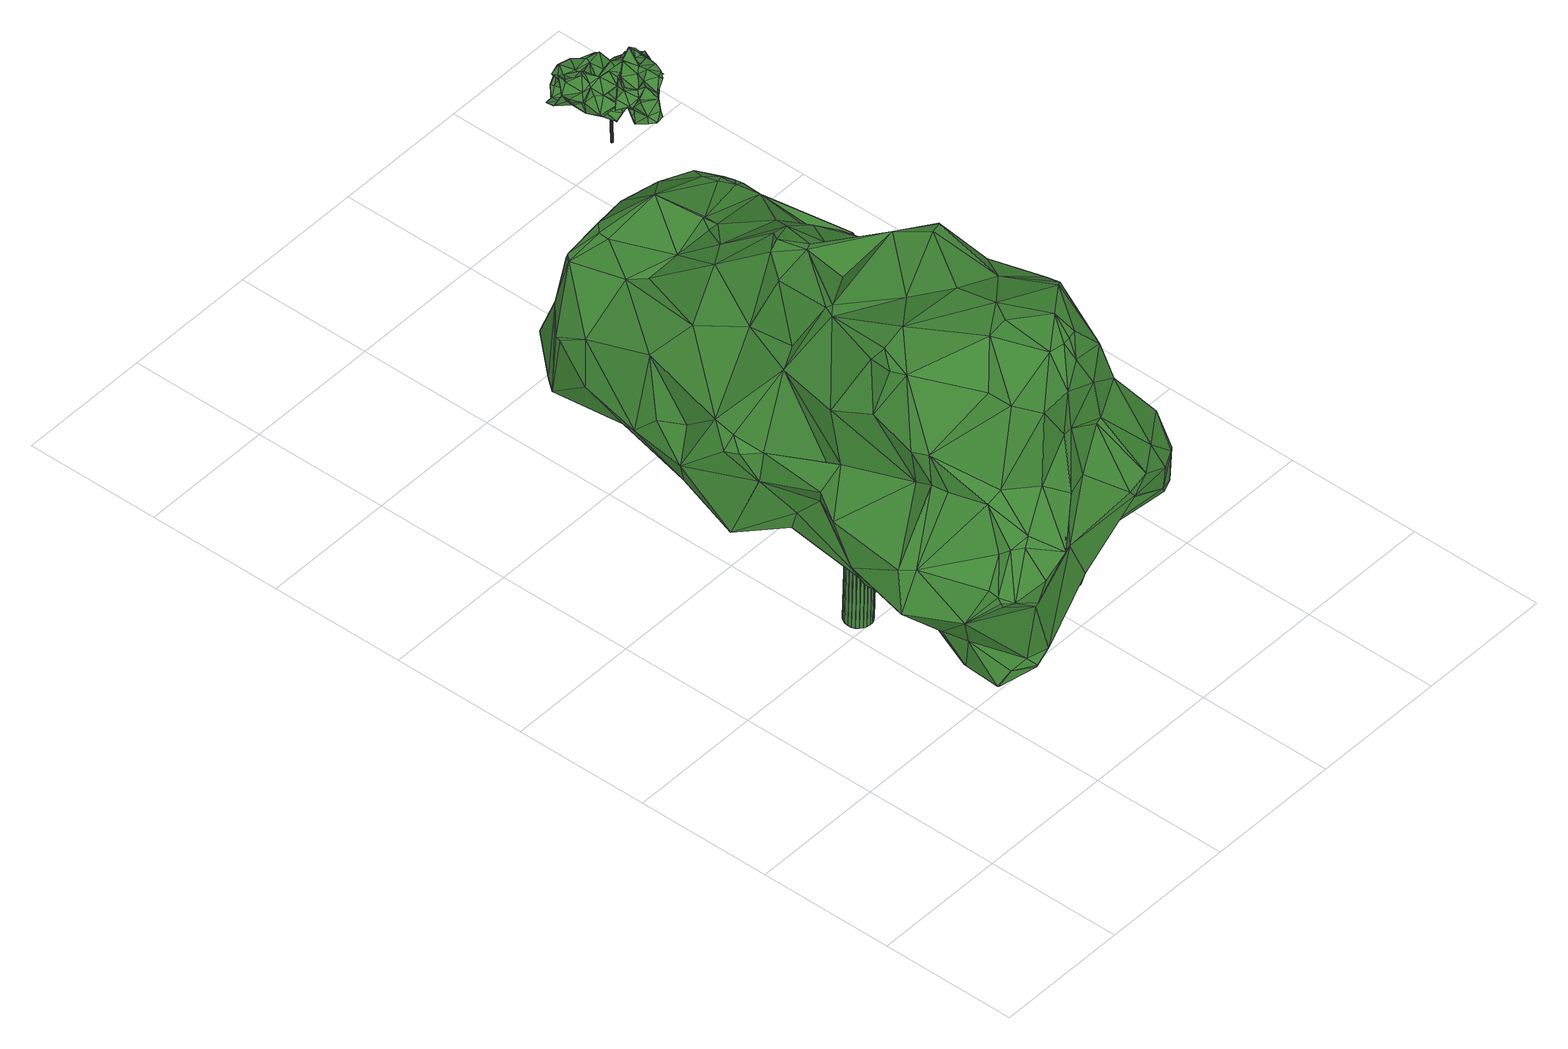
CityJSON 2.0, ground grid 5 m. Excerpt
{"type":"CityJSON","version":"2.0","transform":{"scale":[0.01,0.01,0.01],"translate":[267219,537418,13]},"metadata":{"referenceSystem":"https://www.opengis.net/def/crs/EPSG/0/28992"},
"CityObjects":{
"tree1":{"type":"SolitaryVegetationObject","attributes":{"gtid":244,"crown_width_m":16.04,"crown_median_z":22.46,"crown_r50_m":0.332,"crown_porosity":0.869,"trunk_H_m":9.04,"trunk_DBH_m":0.989,"trunk_radius_m":0.494,"trunk_base_height_m":13.42,"original_gtid":"244"},"geometry":[{"type":"Solid","lod":"3","boundaries":[[[[0,1,2]],[[0,2,3]],[[4,5,6]],[[7,8,9]],[[10,11,12]],[[13,14,15]],[[16,17,18]],[[19,20,21]],[[22,23,24]],[[17,25,26]],[[27,25,17]],[[28,29,30]],[[31,32,26]],[[33,32,34]],[[32,35,36]],[[37,38,39]],[[40,41,42]],[[11,43,44]],[[45,44,43]],[[46,47,48]],[[49,50,51]],[[52,12,11]],[[43,11,10]],[[53,54,55]],[[56,57,58]],[[14,59,60]],[[61,62,63]],[[64,65,66]],[[67,68,69]],[[48,70,71]],[[72,70,48]],[[70,73,71]],[[1,74,2]],[[1,75,74]],[[5,76,77]],[[78,79,38]],[[80,81,82]],[[83,84,85]],[[86,87,88]],[[75,1,89]],[[78,24,79]],[[90,91,92]],[[93,94,95]],[[96,29,28]],[[46,48,71]],[[97,98,99]],[[100,101,102]],[[103,73,104]],[[103,104,24]],[[105,106,107]],[[108,109,110]],[[111,112,113]],[[28,75,89]],[[114,102,53]],[[7,115,116]],[[117,16,18]],[[38,118,119]],[[32,120,26]],[[0,59,121]],[[12,98,97]],[[12,97,10]],[[122,123,124]],[[11,125,52]],[[52,125,3]],[[126,127,128]],[[88,17,86]],[[41,69,129]],[[17,128,86]],[[130,128,17]],[[131,132,69]],[[133,134,135]],[[121,1,0]],[[136,137,138]],[[139,140,141]],[[142,39,38]],[[143,6,144]],[[145,6,143]],[[98,12,52]],[[121,146,1]],[[147,148,149]],[[150,151,76]],[[152,28,153]],[[79,142,38]],[[154,155,156]],[[57,157,84]],[[98,52,158]],[[93,159,94]],[[160,161,73]],[[73,161,104]],[[124,58,122]],[[88,87,162]],[[163,154,164]],[[163,164,165]],[[129,166,42]],[[32,31,35]],[[167,35,31]],[[95,94,168]],[[169,39,170]],[[148,171,172]],[[172,171,173]],[[21,174,19]],[[127,175,162]],[[176,177,178]],[[83,179,180]],[[10,181,62]],[[107,182,108]],[[183,184,185]],[[186,183,185]],[[162,87,127]],[[29,162,175]],[[187,137,136]],[[188,137,187]],[[189,190,106]],[[59,13,121]],[[59,14,13]],[[191,192,193]],[[168,154,95]],[[79,24,23]],[[22,142,23]],[[3,158,52]],[[83,122,84]],[[22,194,142]],[[122,58,57]],[[122,57,84]],[[77,195,196]],[[197,198,199]],[[197,111,198]],[[200,201,199]],[[168,94,155]],[[202,157,57]],[[79,23,142]],[[28,203,27]],[[104,22,24]],[[204,205,206]],[[207,208,209]],[[210,211,212]],[[97,181,10]],[[189,106,137]],[[42,65,64]],[[29,96,162]],[[127,87,86]],[[213,214,76]],[[196,215,216]],[[217,216,215]],[[183,218,219]],[[0,220,60]],[[59,0,60]],[[124,123,221]],[[222,221,123]],[[75,30,133]],[[88,162,96]],[[10,62,43]],[[28,30,75]],[[175,133,30]],[[92,223,20]],[[21,20,223]],[[175,30,29]],[[75,135,74]],[[61,63,176]],[[214,213,224]],[[176,224,61]],[[214,224,176]],[[225,226,227]],[[135,75,133]],[[66,65,228]],[[179,123,180]],[[126,178,177]],[[45,60,44]],[[195,215,196]],[[217,215,16]],[[229,230,231]],[[90,230,229]],[[207,221,49]],[[33,34,154]],[[164,154,34]],[[138,232,136]],[[15,100,114]],[[58,124,209]],[[125,44,220]],[[220,44,60]],[[233,47,46]],[[92,233,46]],[[2,74,234]],[[235,234,74]],[[3,220,0]],[[236,159,237]],[[125,220,3]],[[200,229,53]],[[159,238,119]],[[89,1,146]],[[2,97,99]],[[103,239,73]],[[114,13,15]],[[19,13,114]],[[60,15,14]],[[70,72,240]],[[39,169,37]],[[56,202,57]],[[48,47,72]],[[84,157,85]],[[2,99,3]],[[121,153,146]],[[152,153,121]],[[197,102,101]],[[124,221,209]],[[95,154,241]],[[242,206,205]],[[104,194,22]],[[104,243,194]],[[244,144,245]],[[246,140,85]],[[240,72,47]],[[240,47,233]],[[236,184,247]],[[98,158,99]],[[206,111,248]],[[242,111,206]],[[37,157,202]],[[50,202,51]],[[51,202,56]],[[249,185,184]],[[40,69,41]],[[42,64,40]],[[192,80,250]],[[251,250,80]],[[66,9,64]],[[209,208,58]],[[41,129,42]],[[38,119,238]],[[38,238,78]],[[252,94,236]],[[64,9,253]],[[9,254,253]],[[253,254,255]],[[246,85,169]],[[85,157,169]],[[138,81,232]],[[61,256,62]],[[86,128,127]],[[58,208,56]],[[257,258,259]],[[42,260,228]],[[261,134,127]],[[231,20,53]],[[200,136,232]],[[200,187,136]],[[255,8,262]],[[262,263,255]],[[100,102,114]],[[118,264,249]],[[106,149,137]],[[106,147,149]],[[53,229,231]],[[232,229,200]],[[265,266,267]],[[138,268,82]],[[269,184,219]],[[183,219,184]],[[99,158,3]],[[118,249,237]],[[184,236,249]],[[270,161,271]],[[270,271,257]],[[90,92,272]],[[16,117,217]],[[273,233,193]],[[89,153,28]],[[258,274,259]],[[275,36,35]],[[275,35,167]],[[27,203,25]],[[276,277,259]],[[257,259,277]],[[160,271,161]],[[70,278,271]],[[70,240,278]],[[60,100,15]],[[108,110,107]],[[147,110,279]],[[105,147,106]],[[263,262,280]],[[5,213,76]],[[82,268,115]],[[13,174,121]],[[206,101,43]],[[261,177,281]],[[132,257,166]],[[6,77,282]],[[66,115,7]],[[66,251,115]],[[243,104,161]],[[270,131,243]],[[194,39,142]],[[90,229,191]],[[17,26,18]],[[117,18,120]],[[26,120,18]],[[186,218,183]],[[96,27,88]],[[270,132,131]],[[240,233,273]],[[150,76,283]],[[214,283,76]],[[187,200,199]],[[284,6,145]],[[284,145,107]],[[250,273,192]],[[285,247,184]],[[151,150,130]],[[178,130,150]],[[243,161,270]],[[264,118,37]],[[192,81,80]],[[272,230,90]],[[231,230,272]],[[279,110,109]],[[235,286,234]],[[234,286,287]],[[133,175,134]],[[127,134,175]],[[240,273,278]],[[226,245,218]],[[244,245,226]],[[221,267,288]],[[179,83,139]],[[179,139,253]],[[141,140,246]],[[171,288,173]],[[267,173,288]],[[273,250,274]],[[273,274,278]],[[68,289,131]],[[243,131,289]],[[145,143,107]],[[218,227,226]],[[290,49,291]],[[49,290,50]],[[261,281,134]],[[156,33,154]],[[78,238,93]],[[231,272,20]],[[221,222,267]],[[148,279,171]],[[73,239,71]],[[292,71,239]],[[148,147,279]],[[236,94,159]],[[293,294,295]],[[112,205,4]],[[242,205,112]],[[137,149,138]],[[11,44,125]],[[224,213,204]],[[279,109,171]],[[221,288,225]],[[110,105,107]],[[198,111,113]],[[194,170,39]],[[53,102,200]],[[201,200,102]],[[36,34,32]],[[21,223,167]],[[285,269,216]],[[77,76,151]],[[28,27,96]],[[60,45,100]],[[296,174,21]],[[296,21,167]],[[127,126,261]],[[297,204,206]],[[63,177,176]],[[204,4,205]],[[63,281,177]],[[284,113,298]],[[299,300,164]],[[119,237,159]],[[19,174,13]],[[291,49,221]],[[101,111,197]],[[111,101,248]],[[206,248,101]],[[210,212,155]],[[164,34,36]],[[187,301,190]],[[198,190,301]],[[77,6,5]],[[113,112,298]],[[25,302,31]],[[63,287,281]],[[172,173,267]],[[4,204,5]],[[213,5,204]],[[282,245,144]],[[297,206,43]],[[43,62,297]],[[43,101,45]],[[100,45,101]],[[126,177,261]],[[150,283,178]],[[146,153,89]],[[273,193,192]],[[42,166,260]],[[122,180,123]],[[255,295,253]],[[293,295,255]],[[184,269,285]],[[24,239,103]],[[178,283,176]],[[214,176,283]],[[40,64,139]],[[32,33,120]],[[24,78,239]],[[299,275,223]],[[167,223,275]],[[166,257,277]],[[132,166,129]],[[247,94,252]],[[247,155,94]],[[217,211,216]],[[117,211,217]],[[228,65,42]],[[68,131,69]],[[303,92,300]],[[303,300,299]],[[46,300,92]],[[197,199,102]],[[102,199,201]],[[129,69,132]],[[246,169,170]],[[147,105,110]],[[16,304,17]],[[130,304,16]],[[270,257,132]],[[253,139,64]],[[274,250,259]],[[226,305,182]],[[80,115,251]],[[82,115,80]],[[306,280,268]],[[306,268,138]],[[115,268,116]],[[280,116,268]],[[306,263,280]],[[40,139,69]],[[253,295,179]],[[139,67,69]],[[305,225,288]],[[62,256,297]],[[199,198,301]],[[292,93,241]],[[239,78,93]],[[239,93,292]],[[37,169,157]],[[178,128,130]],[[126,128,178]],[[91,193,92]],[[259,251,66]],[[4,6,298]],[[284,298,6]],[[112,4,298]],[[267,266,172]],[[7,307,8]],[[264,37,202]],[[174,152,121]],[[194,289,170]],[[160,70,271]],[[141,170,68]],[[160,73,70]],[[282,144,6]],[[282,77,196]],[[195,308,130]],[[196,216,282]],[[130,308,151]],[[151,308,77]],[[195,77,308]],[[172,149,148]],[[306,149,172]],[[190,113,284]],[[199,301,187]],[[85,140,83]],[[229,81,191]],[[192,191,81]],[[155,247,309]],[[285,309,247]],[[246,170,141]],[[31,26,25]],[[271,274,258]],[[278,274,271]],[[294,265,310]],[[209,221,207]],[[82,81,138]],[[232,81,229]],[[20,272,92]],[[54,20,19]],[[54,19,55]],[[53,20,54]],[[17,88,27]],[[139,83,140]],[[141,68,67]],[[71,311,46]],[[172,312,306]],[[263,306,312]],[[222,265,267]],[[222,310,265]],[[310,222,123]],[[291,225,227]],[[291,221,225]],[[46,311,165]],[[7,9,66]],[[290,227,186]],[[290,291,227]],[[290,186,185]],[[186,227,218]],[[207,49,208]],[[185,264,290]],[[249,264,185]],[[50,290,264]],[[50,264,202]],[[292,311,71]],[[241,311,292]],[[154,165,311]],[[154,311,241]],[[299,164,275]],[[275,164,36]],[[154,168,155]],[[108,182,109]],[[37,118,38]],[[67,139,141]],[[282,216,219]],[[282,219,218]],[[307,262,8]],[[254,8,255]],[[254,9,8]],[[7,116,307]],[[116,280,307]],[[262,307,280]],[[250,251,259]],[[130,17,304]],[[31,313,167]],[[152,313,28]],[[257,271,258]],[[296,313,174]],[[167,313,296]],[[152,174,313]],[[269,219,216]],[[2,234,97]],[[233,92,193]],[[90,193,91]],[[191,193,90]],[[310,123,179]],[[313,31,302]],[[62,181,287]],[[97,287,181]],[[310,179,294]],[[182,305,109]],[[179,295,294]],[[216,211,210]],[[293,255,263]],[[56,208,51]],[[247,252,236]],[[210,155,309]],[[117,120,156]],[[216,309,285]],[[210,309,216]],[[165,164,300]],[[165,300,46]],[[163,165,154]],[[117,212,211]],[[156,155,212]],[[156,212,117]],[[120,33,156]],[[224,256,61]],[[224,204,256]],[[223,92,303]],[[223,303,299]],[[241,93,95]],[[238,159,93]],[[171,109,305]],[[225,305,226]],[[282,218,245]],[[249,236,237]],[[118,237,119]],[[143,182,107]],[[144,182,143]],[[244,182,144]],[[226,182,244]],[[242,112,111]],[[25,203,302]],[[297,256,204]],[[188,190,189]],[[188,187,190]],[[188,189,137]],[[284,107,106]],[[284,106,190]],[[190,198,113]],[[53,55,114]],[[19,114,55]],[[306,138,149]],[[135,286,235]],[[83,180,122]],[[281,287,286]],[[235,74,135]],[[281,286,134]],[[135,134,286]],[[313,203,28]],[[302,203,313]],[[243,289,194]],[[68,170,289]],[[49,51,208]],[[265,294,266]],[[259,66,276]],[[293,266,294]],[[66,228,260]],[[66,260,276]],[[312,266,263]],[[263,266,293]],[[312,172,266]],[[171,305,288]],[[130,215,195]],[[130,16,215]],[[260,277,276]],[[166,277,260]],[[63,62,287]],[[234,287,97]],[[314,315,316]],[[314,316,317]],[[317,316,318]],[[317,318,319]],[[316,315,320]],[[316,320,318]],[[318,320,321]],[[318,321,319]],[[320,315,322]],[[320,322,321]],[[321,322,323]],[[321,323,319]],[[322,315,324]],[[322,324,323]],[[323,324,325]],[[323,325,319]],[[324,315,326]],[[324,326,325]],[[325,326,327]],[[325,327,319]],[[326,315,328]],[[326,328,327]],[[327,328,329]],[[327,329,319]],[[328,315,330]],[[328,330,329]],[[329,330,331]],[[329,331,319]],[[330,315,332]],[[330,332,331]],[[331,332,333]],[[331,333,319]],[[332,315,334]],[[332,334,333]],[[333,334,335]],[[333,335,319]],[[334,315,336]],[[334,336,335]],[[335,336,337]],[[335,337,319]],[[336,315,338]],[[336,338,337]],[[337,338,339]],[[337,339,319]],[[338,315,340]],[[338,340,339]],[[339,340,341]],[[339,341,319]],[[340,315,342]],[[340,342,341]],[[341,342,343]],[[341,343,319]],[[342,315,344]],[[342,344,343]],[[343,344,345]],[[343,345,319]],[[344,315,346]],[[344,346,345]],[[345,346,347]],[[345,347,319]],[[346,315,348]],[[346,348,347]],[[347,348,349]],[[347,349,319]],[[348,315,350]],[[348,350,349]],[[349,350,351]],[[349,351,319]],[[350,315,352]],[[350,352,351]],[[351,352,353]],[[351,353,319]],[[352,315,354]],[[352,354,353]],[[353,354,355]],[[353,355,319]],[[354,315,356]],[[354,356,355]],[[355,356,357]],[[355,357,319]],[[356,315,358]],[[356,358,357]],[[357,358,359]],[[357,359,319]],[[358,315,360]],[[358,360,359]],[[359,360,361]],[[359,361,319]],[[360,315,362]],[[360,362,361]],[[361,362,363]],[[361,363,319]],[[362,315,314]],[[362,314,363]],[[363,314,317]],[[363,317,319]]]]}]},
"tree2":{"type":"SolitaryVegetationObject","attributes":{"gtid":665,"crown_width_m":3.51,"crown_median_z":15.63,"crown_r50_m":0.176,"crown_porosity":0.93,"trunk_H_m":2.26,"trunk_DBH_m":0.0705,"trunk_radius_m":0.0353,"trunk_base_height_m":13.37,"original_gtid":"667"},"geometry":[{"type":"Solid","lod":"3","boundaries":[[[[364,365,366]],[[367,368,369]],[[370,371,372]],[[373,374,375]],[[376,377,378]],[[379,380,381]],[[382,380,379]],[[383,384,385]],[[386,387,388]],[[389,390,391]],[[372,392,393]],[[394,395,396]],[[393,395,394]],[[397,398,399]],[[400,401,402]],[[403,404,405]],[[406,407,408]],[[406,409,407]],[[410,380,411]],[[412,413,403]],[[414,415,416]],[[417,418,419]],[[367,420,368]],[[421,422,423]],[[394,424,372]],[[425,404,403]],[[426,427,428]],[[429,430,431]],[[393,432,395]],[[387,433,434]],[[435,366,436]],[[437,425,438]],[[439,440,441]],[[442,443,444]],[[445,444,446]],[[447,448,369]],[[405,412,403]],[[445,449,444]],[[450,451,452]],[[407,414,416]],[[453,454,455]],[[456,457,458]],[[456,458,459]],[[460,437,438]],[[461,462,463]],[[408,464,406]],[[366,465,466]],[[435,465,366]],[[414,467,415]],[[468,469,426]],[[444,449,470]],[[386,471,387]],[[469,468,472]],[[473,413,438]],[[438,425,473]],[[474,475,398]],[[412,405,373]],[[405,404,373]],[[476,399,477]],[[397,399,476]],[[478,448,479]],[[403,473,425]],[[480,481,482]],[[395,416,483]],[[443,446,444]],[[484,485,370]],[[486,485,484]],[[447,482,481]],[[403,413,473]],[[376,455,487]],[[415,483,416]],[[383,488,489]],[[486,451,490]],[[454,453,421]],[[402,491,492]],[[370,485,490]],[[366,365,436]],[[480,482,369]],[[440,493,494]],[[420,406,463]],[[495,496,497]],[[498,499,370]],[[370,500,498]],[[501,428,410]],[[427,410,428]],[[502,503,385]],[[442,504,443]],[[392,371,505]],[[506,387,471]],[[443,507,508]],[[504,507,443]],[[509,378,510]],[[396,483,511]],[[395,483,396]],[[425,512,513]],[[456,514,457]],[[432,408,407]],[[409,406,420]],[[409,420,367]],[[385,515,502]],[[516,422,453]],[[421,453,422]],[[476,402,517]],[[476,518,402]],[[519,471,386]],[[520,389,391]],[[521,522,385]],[[365,523,524]],[[523,525,524]],[[400,526,401]],[[441,527,484]],[[528,434,529]],[[386,503,519]],[[466,530,531]],[[529,457,443]],[[433,459,529]],[[532,522,521]],[[533,534,426]],[[498,535,499]],[[481,384,536]],[[481,536,447]],[[490,485,486]],[[472,537,538]],[[383,489,384]],[[415,402,518]],[[476,526,397]],[[378,509,376]],[[457,445,446]],[[457,446,443]],[[516,539,422]],[[501,410,540]],[[431,541,423]],[[542,379,543]],[[542,523,379]],[[414,407,467]],[[544,451,450]],[[454,421,543]],[[542,543,421]],[[523,382,379]],[[365,382,523]],[[393,394,372]],[[505,437,508]],[[545,546,460]],[[504,547,548]],[[442,547,504]],[[492,549,479]],[[526,400,489]],[[420,463,368]],[[366,540,364]],[[466,540,366]],[[531,540,466]],[[550,472,551]],[[468,551,472]],[[531,501,540]],[[392,372,371]],[[477,518,476]],[[369,368,480]],[[422,527,552]],[[441,552,527]],[[537,417,538]],[[522,553,554]],[[555,515,556]],[[555,556,481]],[[439,441,557]],[[393,558,432]],[[393,559,558]],[[560,535,557]],[[535,398,557]],[[464,470,449]],[[539,527,422]],[[550,551,561]],[[546,562,528]],[[365,364,382]],[[437,512,425]],[[472,538,563]],[[385,503,521]],[[417,563,538]],[[379,381,419]],[[417,419,381]],[[416,395,407]],[[432,407,395]],[[564,565,398]],[[484,527,486]],[[478,496,409]],[[443,508,529]],[[505,507,392]],[[385,384,515]],[[566,511,564]],[[567,551,533]],[[526,517,401]],[[567,487,551]],[[551,487,561]],[[567,388,487]],[[481,462,555]],[[452,451,391]],[[417,381,563]],[[505,371,568]],[[501,553,428]],[[425,513,404]],[[445,457,514]],[[407,495,467]],[[510,378,375]],[[439,493,440]],[[373,375,412]],[[419,543,379]],[[426,534,468]],[[555,569,515]],[[561,487,455]],[[469,472,563]],[[510,570,509]],[[376,509,570]],[[508,507,505]],[[386,532,503]],[[479,549,478]],[[367,478,409]],[[448,478,369]],[[367,369,478]],[[546,528,529]],[[389,516,570]],[[423,552,431]],[[571,370,490]],[[484,370,499]],[[560,441,499]],[[520,391,486]],[[528,572,375]],[[520,486,527]],[[477,399,565]],[[573,569,574]],[[498,394,575]],[[531,474,501]],[[531,576,474]],[[383,501,474]],[[383,474,488]],[[453,570,516]],[[575,394,564]],[[536,489,400]],[[472,550,537]],[[392,548,558]],[[401,517,402]],[[402,577,400]],[[400,577,536]],[[447,536,577]],[[394,396,566]],[[578,579,571]],[[575,564,398]],[[399,398,565]],[[565,511,477]],[[449,580,464]],[[563,381,469]],[[364,411,380]],[[364,380,382]],[[381,380,410]],[[435,530,465]],[[465,530,466]],[[475,474,576]],[[539,520,527]],[[475,531,530]],[[475,576,531]],[[476,517,526]],[[506,502,569]],[[436,525,494]],[[541,494,525]],[[503,532,521]],[[369,482,447]],[[502,515,569]],[[506,503,502]],[[523,542,423]],[[421,423,542]],[[475,530,436]],[[436,530,435]],[[475,436,493]],[[539,490,520]],[[553,426,428]],[[438,581,460]],[[413,581,438]],[[459,458,529]],[[385,553,383]],[[501,383,553]],[[474,398,397]],[[566,564,394]],[[533,532,567]],[[567,532,388]],[[386,388,532]],[[544,582,451]],[[561,455,543]],[[583,568,450]],[[453,455,376]],[[454,543,455]],[[513,452,374]],[[513,374,404]],[[452,391,374]],[[373,404,374]],[[584,402,415]],[[498,585,535]],[[463,462,368]],[[375,390,570]],[[471,519,586]],[[397,488,474]],[[514,569,573]],[[514,573,445]],[[493,436,494]],[[365,524,436]],[[525,436,524]],[[394,498,424]],[[431,430,541]],[[555,574,569]],[[462,574,555]],[[516,587,539]],[[494,541,430]],[[389,587,516]],[[486,391,451]],[[550,418,537]],[[418,417,537]],[[387,434,388]],[[560,499,535]],[[544,587,582]],[[385,554,553]],[[522,554,385]],[[588,431,589]],[[552,589,431]],[[514,590,569]],[[459,590,456]],[[532,533,522]],[[506,471,586]],[[553,522,533]],[[553,533,426]],[[540,411,364]],[[475,439,398]],[[475,493,439]],[[575,398,535]],[[564,511,565]],[[422,552,423]],[[378,377,528]],[[378,528,375]],[[579,568,371]],[[490,451,520]],[[402,492,577]],[[447,577,492]],[[487,388,591]],[[487,591,376]],[[392,558,559]],[[592,587,544]],[[514,456,590]],[[437,505,512]],[[572,562,545]],[[583,512,505]],[[508,437,593]],[[513,512,583]],[[450,513,583]],[[529,434,433]],[[503,586,519]],[[566,396,511]],[[434,377,376]],[[449,461,463]],[[499,441,484]],[[494,589,440]],[[441,589,552]],[[440,589,441]],[[575,535,585]],[[408,432,558]],[[575,585,498]],[[457,529,458]],[[442,444,547]],[[548,392,507]],[[548,507,504]],[[461,574,462]],[[492,479,447]],[[448,447,479]],[[459,433,387]],[[410,411,540]],[[371,370,594]],[[371,594,579]],[[569,590,506]],[[375,572,412]],[[572,528,562]],[[506,595,387]],[[590,595,506]],[[429,494,430]],[[515,384,556]],[[376,570,453]],[[450,579,544]],[[408,547,464]],[[408,548,547]],[[408,558,548]],[[591,388,434]],[[591,434,376]],[[578,544,579]],[[450,568,579]],[[460,581,545]],[[536,596,489]],[[384,489,596]],[[384,596,536]],[[539,587,592]],[[505,568,583]],[[547,444,470]],[[547,470,464]],[[506,586,503]],[[488,397,489]],[[526,489,397]],[[393,392,559]],[[500,424,498]],[[370,424,500]],[[372,424,370]],[[545,562,546]],[[419,597,543]],[[561,543,597]],[[419,418,597]],[[561,597,550]],[[418,550,597]],[[478,497,496]],[[551,468,534]],[[551,534,533]],[[478,598,497]],[[549,598,478]],[[481,556,384]],[[549,584,598]],[[445,573,449]],[[528,377,434]],[[389,570,390]],[[560,557,441]],[[439,557,398]],[[510,375,570]],[[571,594,370]],[[579,594,571]],[[429,589,494]],[[407,496,495]],[[588,589,429]],[[588,429,431]],[[412,581,413]],[[545,581,572]],[[412,572,581]],[[464,580,406]],[[544,578,592]],[[375,374,390]],[[374,391,390]],[[571,490,592]],[[490,539,592]],[[571,592,578]],[[584,467,495]],[[381,410,427]],[[426,469,427]],[[381,427,469]],[[529,593,546]],[[508,593,529]],[[415,467,584]],[[450,452,513]],[[582,587,451]],[[389,451,587]],[[520,451,389]],[[423,525,523]],[[573,574,599]],[[461,599,574]],[[495,600,584]],[[495,497,600]],[[584,600,598]],[[497,598,600]],[[409,496,407]],[[449,599,461]],[[573,599,449]],[[541,525,423]],[[483,415,601]],[[518,601,415]],[[518,477,601]],[[406,580,463]],[[449,463,580]],[[590,459,595]],[[387,595,459]],[[402,584,491]],[[584,549,491]],[[492,491,549]],[[437,460,593]],[[546,593,460]],[[477,602,601]],[[511,602,477]],[[481,480,462]],[[368,462,480]],[[511,483,602]],[[483,601,602]],[[603,604,605]],[[603,605,606]],[[606,605,607]],[[606,607,608]],[[605,604,609]],[[605,609,607]],[[607,609,610]],[[607,610,608]],[[609,604,611]],[[609,611,610]],[[610,611,612]],[[610,612,608]],[[611,604,613]],[[611,613,612]],[[612,613,614]],[[612,614,608]],[[613,604,615]],[[613,615,614]],[[614,615,616]],[[614,616,608]],[[615,604,617]],[[615,617,616]],[[616,617,618]],[[616,618,608]],[[617,604,619]],[[617,619,618]],[[618,619,620]],[[618,620,608]],[[619,604,621]],[[619,621,620]],[[620,621,622]],[[620,622,608]],[[622,621,623]],[[622,623,608]],[[621,604,624]],[[621,624,623]],[[623,624,625]],[[623,625,608]],[[624,604,626]],[[624,626,625]],[[625,626,627]],[[625,627,608]],[[626,604,628]],[[626,628,627]],[[627,628,629]],[[627,629,608]],[[628,604,630]],[[628,630,629]],[[629,630,631]],[[629,631,608]],[[630,604,632]],[[630,632,631]],[[631,632,633]],[[631,633,608]],[[633,632,634]],[[633,634,608]],[[632,604,635]],[[632,635,634]],[[634,635,636]],[[634,636,608]],[[635,604,637]],[[635,637,636]],[[636,637,638]],[[636,638,608]],[[637,604,639]],[[637,639,638]],[[638,639,640]],[[638,640,608]],[[639,604,641]],[[639,641,640]],[[640,641,642]],[[640,642,608]],[[641,604,643]],[[641,643,642]],[[642,643,644]],[[642,644,608]],[[644,643,645]],[[644,645,608]],[[643,604,646]],[[643,646,645]],[[645,646,647]],[[645,647,608]],[[646,604,603]],[[646,603,647]],[[647,603,606]],[[647,606,608]]]]}]}
},
"vertices":[
[316,2061,943],[371,2064,1088],[513,2139,865],[391,2189,688],[887,1459,590],[912,1464,598],[962,1212,623],[236,302,628],[301,182,529],[337,150,576],[720,2091,574],[469,2122,609],[476,2146,620],[195,1834,1003],[197,1941,933],[159,1802,849],[909,1390,1155],[879,1709,1214],[817,1452,1264],[192,1568,1102],[106,1226,1095],[277,1466,1228],[668,282,1593],[695,285,1593],[731,376,1618],[618,1658,1302],[718,1504,1342],[627,1716,1289],[593,1893,1301],[816,1892,1223],[753,2014,1172],[519,1562,1341],[618,1375,1464],[619,1221,1489],[570,1237,1505],[559,1377,1475],[526,1337,1497],[905,284,1280],[838,285,1469],[739,224,1413],[294,64,893],[312,49,980],[201,80,946],[533,1830,504],[338,2029,618],[388,1876,639],[341,950,1531],[253,714,1556],[278,681,1604],[1162,349,852],[1158,374,911],[1161,341,864],[419,2191,672],[61,1330,869],[150,1379,949],[130,1485,918],[1086,203,909],[1070,192,914],[1058,188,799],[202,1958,935],[230,1999,660],[878,1891,540],[765,2060,567],[810,1999,671],[286,69,880],[179,112,925],[119,215,835],[534,157,1137],[512,120,1169],[396,42,1048],[238,555,1595],[373,689,1624],[225,612,1585],[518,459,1622],[642,2064,1003],[649,2078,1123],[924,1499,625],[1091,1335,800],[861,472,1589],[736,298,1588],[73,638,848],[229,902,861],[180,679,680],[799,106,966],[988,144,929],[859,112,1014],[898,1797,1194],[892,1821,1198],[855,1785,1225],[471,2016,1194],[149,1064,1023],[228,868,1028],[224,1046,1330],[822,685,1526],[905,805,1470],[824,926,1598],[832,1839,1223],[683,2151,696],[452,2193,679],[455,2186,714],[210,1692,723],[368,1596,660],[133,1377,730],[603,468,1624],[609,291,1592],[624,931,550],[607,944,554],[759,949,584],[752,899,565],[748,840,560],[709,900,552],[490,1389,462],[662,1326,554],[637,1279,503],[126,1573,827],[205,382,643],[274,345,474],[796,1313,1359],[977,476,1264],[939,544,1481],[720,1357,1408],[313,2004,1147],[995,161,827],[793,317,637],[1028,184,777],[338,2054,624],[938,1790,946],[921,1892,1149],[956,1730,1045],[294,120,1089],[1092,1515,1020],[427,164,1231],[316,127,1120],[805,2014,1131],[835,2033,1023],[812,2057,1030],[238,1026,669],[366,879,654],[198,699,669],[564,170,880],[778,107,994],[638,181,1122],[684,248,1534],[900,1080,652],[909,1066,664],[893,1115,653],[337,2027,1150],[604,828,527],[612,772,556],[406,824,629],[1004,1459,809],[1093,1383,815],[430,1943,1198],[433,1982,1198],[725,1035,1571],[911,982,1482],[729,1172,1463],[958,178,1025],[446,2197,685],[947,597,1487],[405,365,1518],[399,267,1526],[858,1852,1214],[591,1122,1420],[544,1228,1505],[378,980,1536],[260,149,1086],[440,1516,1341],[843,947,1578],[770,221,1247],[600,195,1334],[698,780,546],[550,601,652],[790,664,663],[343,1797,1175],[849,1953,1188],[924,1827,613],[879,1857,845],[963,1702,910],[653,183,694],[762,290,810],[732,2091,581],[786,893,586],[1088,866,951],[1115,842,1174],[1079,616,1057],[1058,625,1033],[285,1102,652],[444,1050,744],[606,945,558],[575,1186,548],[136,820,1013],[82,721,986],[208,801,1091],[581,192,1506],[1083,1344,930],[1035,1260,949],[306,1339,669],[492,1367,462],[239,1275,635],[133,1186,624],[163,1265,645],[1095,274,1014],[621,1718,1290],[875,1701,525],[789,1601,581],[573,1680,498],[1113,305,804],[1103,258,827],[1058,203,784],[951,1013,1268],[856,1088,1253],[774,1154,1400],[921,1723,530],[929,1736,538],[960,1288,1078],[1054,1101,1144],[920,1164,1119],[1181,790,807],[1107,879,944],[280,2058,649],[1001,412,761],[819,387,626],[330,1277,1298],[903,1768,518],[1016,695,726],[1060,769,745],[1117,716,791],[172,112,944],[141,1075,900],[99,1119,1018],[83,1170,1010],[230,999,752],[173,810,1338],[706,2135,747],[759,2026,914],[1039,681,1265],[1021,574,1243],[889,492,1570],[655,549,1614],[190,651,1404],[778,913,1608],[707,1556,653],[436,165,1530],[1027,826,803],[1089,930,826],[750,221,1236],[960,869,1358],[415,1564,675],[1048,580,1174],[60,436,968],[30,396,827],[947,850,1370],[396,111,602],[357,123,552],[362,132,534],[802,1842,543],[266,249,1214],[239,387,1201],[87,385,983],[172,124,961],[892,1951,961],[276,211,464],[355,381,536],[1062,480,1073],[736,316,537],[608,398,634],[781,430,636],[289,545,594],[1112,887,1150],[313,236,1252],[215,445,1339],[112,1154,1070],[258,536,1143],[233,450,1198],[479,1320,1484],[175,166,965],[245,186,1056],[194,499,1336],[689,811,534],[290,366,454],[877,1978,944],[1137,1029,848],[885,1661,740],[711,1209,594],[1071,951,1194],[790,2020,910],[767,2056,704],[829,670,669],[557,186,1344],[1122,481,937],[1066,505,876],[639,695,1598],[574,260,599],[702,284,525],[600,244,582],[402,1752,1166],[760,1842,559],[685,1288,537],[408,1227,1470],[366,998,1523],[462,1251,605],[591,1668,1288],[302,1079,1358],[852,1555,1045],[840,718,675],[336,552,575],[271,212,467],[1092,1387,925],[978,971,1270],[748,285,518],[537,815,1556],[504,543,660],[493,1715,1223],[624,1044,41],[575,1045,42],[623,1057,42],[636,1025,945],[634,1038,946],[586,1026,946],[618,1069,42],[629,1050,946],[611,1079,42],[622,1060,946],[601,1087,42],[612,1068,947],[589,1092,43],[600,1074,947],[576,1094,43],[587,1076,947],[563,1093,43],[574,1074,947],[551,1088,43],[562,1070,947],[541,1081,43],[552,1062,947],[533,1071,43],[544,1052,947],[528,1059,43],[539,1040,947],[526,1046,43],[537,1027,947],[527,1033,42],[538,1014,946],[532,1021,42],[543,1002,946],[539,1011,42],[550,992,946],[549,1003,41],[560,984,946],[561,998,41],[572,979,945],[574,996,41],[585,977,945],[587,997,41],[598,978,945],[599,1002,41],[610,983,945],[609,1009,41],[620,991,945],[617,1019,41],[628,1001,945],[623,1031,41],[634,1012,945],
[1660,2905,310],[1695,2908,325],[1654,2912,316],[1609,3196,234],[1617,3168,214],[1581,3170,233],[1770,3089,320],[1796,3133,282],[1786,3150,311],[1917,3066,252],[1884,3068,280],[1881,3054,255],[1835,2991,258],[1852,3031,255],[1888,2995,241],[1752,2877,300],[1705,2911,298],[1710,2886,250],[1695,2905,320],[1619,3001,250],[1608,3050,236],[1649,3016,212],[1732,3006,180],[1755,3035,220],[1765,3011,225],[1863,3022,313],[1869,3050,301],[1868,3075,316],[1783,3165,301],[1723,3148,329],[1719,3132,323],[1680,3155,306],[1677,3139,305],[1633,3052,327],[1678,3054,339],[1637,3061,333],[1557,3071,305],[1552,3070,320],[1561,3109,310],[1929,3113,218],[1930,3089,250],[1929,3065,232],[1654,3199,254],[1655,3206,316],[1707,3207,277],[1620,3207,255],[1698,2951,272],[1694,2927,299],[1928,3065,231],[1928,3113,217],[1604,3187,323],[1605,3161,331],[1646,3192,330],[1723,2857,233],[1755,2864,231],[1749,2866,259],[1618,3189,230],[1815,2930,320],[1806,2971,331],[1768,2952,320],[1752,3104,291],[1909,3143,224],[1708,2964,238],[1712,2942,242],[1695,2975,257],[1696,2975,259],[1698,2953,272],[1758,2964,276],[1713,3205,300],[1776,3073,184],[1803,3047,239],[1637,2951,334],[1674,2951,345],[1865,3154,231],[1890,3142,217],[1700,3036,360],[1719,3004,358],[1759,3031,363],[1767,3215,235],[1779,3165,208],[1729,3154,223],[1717,3136,220],[1729,3153,222],[1556,3137,252],[1549,3163,256],[1704,3157,240],[1857,3106,289],[1866,3075,316],[1859,3106,289],[1845,2947,310],[1823,2922,311],[1821,2933,280],[1724,3087,263],[1755,3138,234],[1776,3087,259],[1767,3060,233],[1870,3127,210],[1648,3158,246],[1630,3135,238],[1649,3175,234],[1703,3195,272],[1617,2937,311],[1616,2937,310],[1604,3186,322],[1694,2924,208],[1692,2924,208],[1735,3164,271],[1731,3007,180],[1721,2891,231],[1909,3142,223],[1653,3017,301],[1688,2991,332],[1607,3063,317],[1632,3087,357],[1589,3174,241],[1549,3162,256],[1609,3142,230],[1611,3120,234],[1586,3138,247],[1633,3166,313],[1776,3047,345],[1800,3058,337],[1819,3058,362],[1781,2968,242],[1634,3040,297],[1592,3042,297],[1800,3058,336],[1580,3118,260],[1557,3137,253],[1702,3001,354],[1689,2991,331],[1633,3166,311],[1625,3195,252],[1647,3158,247],[1709,3094,285],[1742,3024,311],[1752,3089,288],[1675,2977,271],[1673,3059,196],[1705,3009,160],[1768,3215,236],[1812,3151,243],[1685,3049,197],[1778,3170,255],[1812,3151,241],[1888,2974,252],[1888,2995,242],[1651,3110,349],[1865,3153,232],[1883,3110,236],[1700,3106,231],[1654,3064,213],[1850,2974,321],[1554,3070,320],[1598,3125,329],[1705,3009,158],[1821,3058,362],[1685,3048,198],[1724,3029,238],[1733,2915,341],[1709,2927,338],[1709,2928,337],[1581,3038,309],[1803,3004,327],[1828,3060,240],[1803,3101,226],[1637,2952,334],[1654,2952,304],[1730,3006,180],[1728,2973,239],[1712,2943,241],[1679,3054,338],[1588,3086,263],[1754,2865,230],[1723,2858,232],[1804,3004,327],[1656,2946,293],[1705,2933,296],[1780,2907,289],[1780,2905,289],[1854,3063,291],[1874,3111,216],[1852,3114,215],[1757,3208,265],[1757,3208,266],[1586,3138,249],[1760,2889,226],[1755,2912,229],[1787,2993,312],[1688,2988,255],[1703,3031,257],[1649,3077,244],[1629,3081,246],[1700,3037,359],[1742,3199,282],[1735,3164,273],[1700,3036,358],[1802,2921,246],[1847,3092,246],[1699,2872,235],[1663,3105,341],[1639,3085,361],[1662,3106,341],[1755,2976,241],[1811,3116,255],[1681,3083,206],[1855,2996,291],[1780,3037,300],[1892,3070,247],[1698,3106,231],[1655,3117,256],[1670,3078,312],[1669,3012,303],[1568,3095,288],[1828,3046,269],[1811,3081,257],[1690,3174,259],[1910,3102,223],[1867,3050,301],[1846,3123,233],[1606,3127,307],[1685,3052,270],[1705,3010,159],[1861,3022,313],[1743,3001,256],[1743,3024,311],[1710,3055,254],[1810,3006,273],[1838,3017,292],[1846,3123,231],[1776,3086,261],[1725,3030,239],[1604,3071,281],[1768,2891,249],[1629,3135,240],[1669,3120,259],[1660,3130,276],[1605,3133,332],[1624,3115,330],[1729,3045,37],[1725,3045,37],[1728,3046,37],[1734,3056,263],[1733,3056,263],[1730,3055,263],[1728,3047,37],[1733,3057,263],[1727,3048,37],[1732,3058,263],[1726,3048,37],[1731,3059,263],[1725,3049,37],[1730,3059,263],[1724,3048,37],[1729,3059,263],[1723,3048,37],[1728,3058,263],[1722,3047,37],[1727,3058,263],[1727,3057,263],[1722,3046,37],[1727,3056,263],[1722,3045,37],[1726,3055,263],[1722,3044,37],[1727,3054,263],[1722,3043,37],[1727,3053,263],[1723,3042,37],[1728,3053,263],[1728,3052,263],[1724,3042,37],[1729,3052,263],[1725,3041,37],[1730,3052,263],[1726,3042,37],[1731,3052,263],[1727,3042,37],[1732,3052,263],[1728,3043,37],[1733,3053,263],[1733,3054,263],[1728,3044,37],[1733,3055,263]
]}
